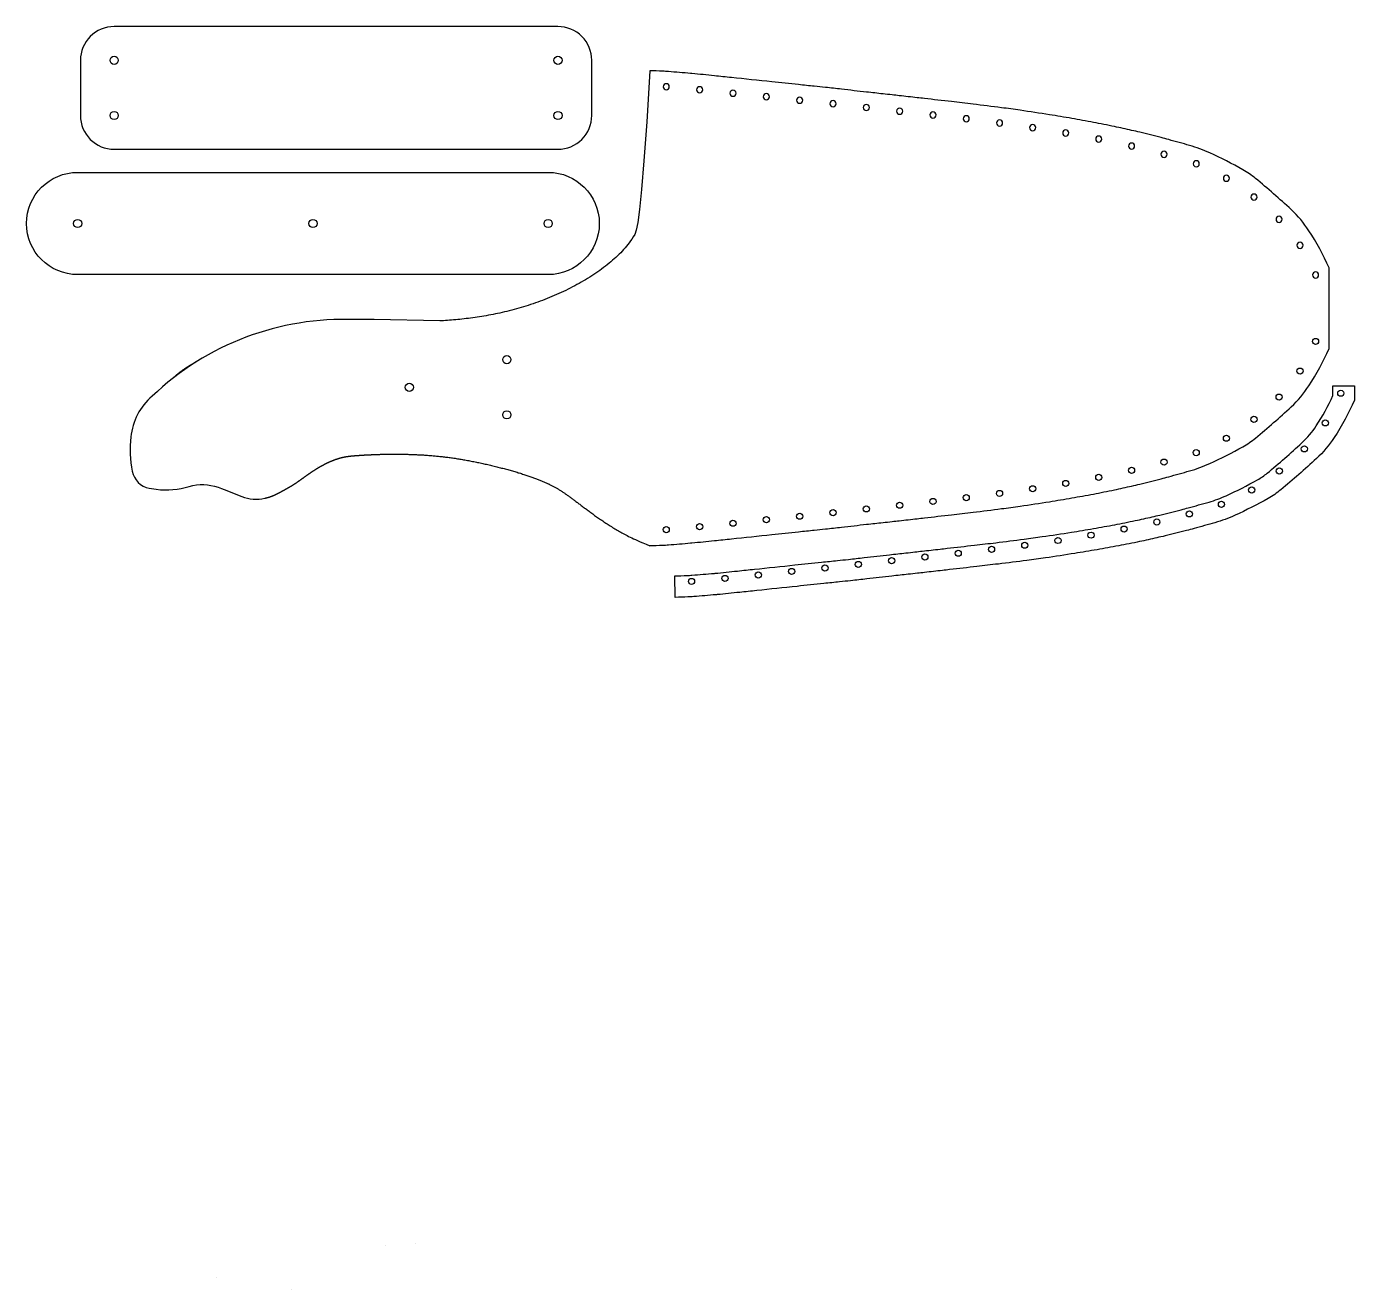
# Model space of a CAD drawing. Header units: millimetres. Extents: x 717 to 1042, y 1849 to 2157.
import ezdxf

# ---------------------------------------------------------------- set-up
doc = ezdxf.new("R2010")
doc.units = ezdxf.units.MM

# ---------------------------------------------------------------- blocks, each defined once
blk = doc.blocks.new('*U53')
at = {"color": 7, "true_color": 0xffffff}
blk.add_circle((0.24, 0), 0.75, dxfattribs=at)
blk = doc.blocks.new('*U54')
at = {"color": 0, "linetype": 'ByBlock', "lineweight": -2, "transparency": 16777216}
for p, rotation in [((3103.5, 1094.93), 66.02372229441319), ((3099.68, 1087.69), 58.3712167227024), ((3094.51, 1081.38), 42.6144092851621), ((3088.37, 1075.96), 40.25586915969259), ((3081.61, 1071.38), 27.88547071135803), ((3074.2, 1067.89), 20.48334177613979), ((3066.34, 1065.58), 15.12602669118849), ((3050.38, 1061.88), 11.12134844619146), ((3058.39, 1063.59), 13.28797674184608), ((3026.11, 1057.95), 7.264994385667196), ((3034.22, 1059.1), 8.653251262678896), ((3042.31, 1060.4), 9.695056436354331), ((2993.55, 1054.18), 6.280609022118468), ((3001.69, 1055.08), 6.406058718086825), ((3009.84, 1056), 6.510651446815291), ((3017.98, 1056.94), 6.834395522230122), ((2969.11, 1051.54), 6.012483020559228), ((2977.26, 1052.4), 5.963881569841318), ((2985.41, 1053.25), 6.397579617865098), ((2944.64, 1049.12), 3.791973826345949), ((2952.81, 1049.84), 5.845894925021965), ((2960.96, 1050.68), 5.990539837267175)]:
    blk.add_blockref('*U53', p, dxfattribs=dict(at, rotation=rotation))
blk = doc.blocks.new('*U58')
at = {"color": 7, "true_color": 0xffffff}
blk.add_circle((0.24, 0), 0.75, dxfattribs=at)
blk = doc.blocks.new('*U59')
at = {"color": 0, "linetype": 'ByBlock', "lineweight": -2, "transparency": 16777216}
for p, rotation in [((3103.5, 1094.93), 66.02372229441319), ((3099.68, 1087.69), 58.3712167227024), ((3094.51, 1081.38), 42.6144092851621), ((3088.37, 1075.96), 40.25586915969259), ((3081.61, 1071.38), 27.88547071135803), ((3074.2, 1067.89), 20.48334177613979), ((3066.34, 1065.58), 15.12602669118849), ((3050.38, 1061.88), 11.12134844619146), ((3058.39, 1063.59), 13.28797674184608), ((3026.11, 1057.95), 7.264994385667196), ((3034.22, 1059.1), 8.653251262678896), ((3042.31, 1060.4), 9.695056436354331), ((2993.55, 1054.18), 6.280609022118468), ((3001.69, 1055.08), 6.406058718086825), ((3009.84, 1056), 6.510651446815291), ((3017.98, 1056.94), 6.834395522230122), ((2969.11, 1051.54), 6.012483020559228), ((2977.26, 1052.4), 5.963881569841318), ((2985.41, 1053.25), 6.397579617865098), ((2944.64, 1049.12), 3.791973826345949), ((2952.81, 1049.84), 5.845894925021965), ((2960.96, 1050.68), 5.990539837267175)]:
    blk.add_blockref('*U58', p, dxfattribs=dict(at, rotation=rotation))
blk = doc.blocks.new('*U60')
at = {"color": 7, "true_color": 0xffffff}
blk.add_circle((0.24, 0), 0.75, dxfattribs=at)
blk = doc.blocks.new('*U61')
at = {"color": 0, "linetype": 'ByBlock', "lineweight": -2, "transparency": 16777216}
for p, rotation in [((3103.5, 1094.93), 66.02372229441319), ((3099.68, 1087.69), 58.3712167227024), ((3094.51, 1081.38), 42.6144092851621), ((3088.37, 1075.96), 40.25586915969259), ((3081.61, 1071.38), 27.88547071135803), ((3074.2, 1067.89), 20.48334177613979), ((3066.34, 1065.58), 15.12602669118849), ((3050.38, 1061.88), 11.12134844619146), ((3058.39, 1063.59), 13.28797674184608), ((3026.11, 1057.95), 7.264994385667196), ((3034.22, 1059.1), 8.653251262678896), ((3042.31, 1060.4), 9.695056436354331), ((2993.55, 1054.18), 6.280609022118468), ((3001.69, 1055.08), 6.406058718086825), ((3009.84, 1056), 6.510651446815291), ((3017.98, 1056.94), 6.834395522230122), ((2969.11, 1051.54), 6.012483020559228), ((2977.26, 1052.4), 5.963881569841318), ((2985.41, 1053.25), 6.397579617865098), ((2944.64, 1049.12), 3.791973826345949), ((2952.81, 1049.84), 5.845894925021965), ((2960.96, 1050.68), 5.990539837267175)]:
    blk.add_blockref('*U60', p, dxfattribs=dict(at, rotation=rotation))

msp = doc.modelspace()

# ---------------------------------------------------------------- linework, layer by layer
for points in [[(738.63, 2127.45), (847.13, 2127.45, 0.414214), (855.38, 2135.7), (855.38, 2149.2, 0.414214), (847.13, 2157.45), (738.63, 2157.45, 0.414214), (730.38, 2149.2), (730.38, 2135.7, 0.414214)], [(729.72, 2096.81, -1), (729.72, 2121.81), (844.72, 2121.81, -1), (844.72, 2096.81)], [(875.78, 2017.91), (875.68, 2023.16, 0.004864), (878.7, 2023.25, 0.010778), (879.88, 2023.32, 0.000263), (885.3, 2023.77, 0.004487), (885.52, 2023.79, 0.000321), (891, 2024.35, 0.000422), (895.18, 2024.79, 0.000116), (905.02, 2025.82, -0.000173), (911.58, 2026.51, -0.0005), (915.43, 2026.91, 0.00071), (918.12, 2027.19, 0.003144), (921.99, 2027.62, -0.002014), (928.17, 2028.33, -0.000395), (932.19, 2028.77, 0.000716), (934.39, 2029.01, 0.000211), (936.16, 2029.21, 0.000086), (940.51, 2029.7, 0.000344), (942.27, 2029.9, 0.000092), (948.91, 2030.66, 0.00187), (954.13, 2031.27, 0.001413), (961.06, 2032.14, 0.00462), (965.5, 2032.75, 0.002916), (972.62, 2033.83, 0.003757), (978.01, 2034.73, 0.003889), (983.21, 2035.67, 0.004542), (988.23, 2036.68, 0.005467), (992.36, 2037.58, 0.003438), (994.26, 2038.04, 0.00129), (999.49, 2039.34, 0.005512), (1001.2, 2039.79, 0.001962), (1006.27, 2041.21, 0.037577), (1010.47, 2042.75, 0.021748), (1018.15, 2046.66, 0.044245), (1020.48, 2048.26, 0.014287), (1028.97, 2055.69, 0.061421), (1032.48, 2059.85, 0.03524), (1036.57, 2067.22), (1036.57, 2069.58), (1041.82, 2069.58), (1041.82, 2066.08, -0.039809), (1036.87, 2056.98, -0.061421), (1032.54, 2051.84, -0.014287), (1023.82, 2044.21, -0.044245), (1020.73, 2042.08, -0.021748), (1012.64, 2037.97, -0.037577), (1007.71, 2036.16, -0.001962), (1002.6, 2034.73, -0.005512), (1000.77, 2034.25, -0.00129), (995.52, 2032.94, -0.003438), (993.54, 2032.47, -0.005467), (989.31, 2031.54, -0.004542), (984.19, 2030.52, -0.003889), (978.91, 2029.56, -0.003757), (973.44, 2028.65, -0.002916), (966.26, 2027.55, -0.00462), (961.73, 2026.93, -0.001413), (954.77, 2026.06, -0.00187), (949.51, 2025.44, -0.000092), (942.87, 2024.68, -0.000344), (941.1, 2024.48, -0.000086), (936.75, 2023.99, -0.000211), (934.97, 2023.79, -0.000716), (932.76, 2023.55, 0.000395), (928.74, 2023.11, 0.002014), (922.61, 2022.41, -0.003144), (918.67, 2021.97, -0.00071), (915.97, 2021.69, 0.0005), (912.13, 2021.29, 0.000173), (905.57, 2020.6, -0.000116), (895.72, 2019.57, -0.000422), (891.54, 2019.13, -0.000321), (886.05, 2018.57, -0.004487), (885.73, 2018.54, -0.000263), (880.31, 2018.09, -0.010778), (878.9, 2018, -0.004864)]]:
    msp.add_lwpolyline(points, format="xyb", close=True)
msp.add_lwpolyline([(869.6, 2030.57, 0.004864), (872.72, 2030.66, 0.010778), (874.13, 2030.74, 0.000263), (879.55, 2031.2, 0.004487), (879.87, 2031.22, 0.000321), (885.36, 2031.79, 0.000422), (889.54, 2032.22, 0.000116), (899.38, 2033.26, -0.000173), (905.95, 2033.95, -0.0005), (909.79, 2034.35, 0.00071), (912.49, 2034.63, 0.003144), (916.42, 2035.07, -0.002014), (922.56, 2035.77, -0.000395), (926.58, 2036.21, 0.000716), (928.79, 2036.45, 0.000211), (930.56, 2036.65, 0.000086), (934.92, 2037.14, 0.000344), (936.68, 2037.34, 0.000092), (943.32, 2038.1, 0.00187), (948.59, 2038.72, 0.001413), (955.55, 2039.59, 0.00462), (960.08, 2040.21, 0.002916), (967.26, 2041.3, 0.003757), (972.73, 2042.21, 0.003889), (978.01, 2043.17, 0.004542), (983.13, 2044.19, 0.005467), (987.36, 2045.13, 0.003438), (989.34, 2045.6, 0.00129), (994.59, 2046.91, 0.005512), (996.41, 2047.39, 0.001962), (1001.52, 2048.82, 0.037577), (1006.46, 2050.63, 0.021748), (1014.55, 2054.74, 0.044245), (1017.64, 2056.86, 0.014287), (1026.36, 2064.5, 0.061421), (1030.69, 2069.64, 0.039809), (1035.64, 2078.73), (1035.64, 2098.46, 0.039809), (1030.69, 2107.55, 0.061421), (1026.36, 2112.69, 0.014287), (1017.64, 2120.33, 0.044245), (1014.55, 2122.45, 0.021748), (1006.46, 2126.57, 0.037577), (1001.52, 2128.38, 0.001962), (996.41, 2129.81, 0.005512), (994.59, 2130.29, 0.00129), (989.34, 2131.6, 0.003438), (987.36, 2132.07, 0.005467), (983.13, 2133, 0.004542), (978.01, 2134.02, 0.003889), (972.73, 2134.98, 0.003757), (967.26, 2135.89, 0.002916), (960.08, 2136.98, 0.00462), (955.55, 2137.61, 0.001413), (948.59, 2138.48, 0.00187), (943.32, 2139.1, 0.000092), (936.68, 2139.86, 0.000344), (934.92, 2140.06, 0.000086), (930.56, 2140.55, 0.000211), (928.79, 2140.74, 0.000716), (926.58, 2140.99, -0.000395), (922.56, 2141.43, -0.002014), (916.42, 2142.13, 0.003144), (912.49, 2142.57, 0.00071), (909.79, 2142.85, -0.0005), (905.95, 2143.25, -0.000173), (899.38, 2143.94, 0.000116), (889.54, 2144.97, 0.000422), (885.36, 2145.41, 0.000321), (879.87, 2145.97, 0.004487), (879.55, 2146, 0.000263), (874.13, 2146.45, 0.010778), (872.72, 2146.54, 0.004864), (869.6, 2146.63), (868.81, 2134.15), (868.14, 2124.63), (867.56, 2117.63), (867.06, 2112.75), (866.62, 2109.56), (866.23, 2107.65), (865.88, 2106.61), (865.54, 2106.01), (865.2, 2105.51), (864.87, 2105.03), (864.54, 2104.58), (864.2, 2104.15), (863.87, 2103.73), (863.52, 2103.33), (863.17, 2102.93), (862.81, 2102.55), (862.45, 2102.16), (862.07, 2101.78), (861.68, 2101.41), (861.28, 2101.03), (860.88, 2100.66), (860.46, 2100.3), (860.04, 2099.93), (859.61, 2099.58), (859.17, 2099.22), (858.72, 2098.87), (858.27, 2098.52), (857.8, 2098.18), (857.33, 2097.84), (856.86, 2097.5), (856.37, 2097.17), (855.88, 2096.84), (855.39, 2096.51), (854.88, 2096.19), (854.38, 2095.88), (853.86, 2095.57), (853.34, 2095.26), (852.82, 2094.96), (852.29, 2094.66), (851.76, 2094.36), (851.22, 2094.07), (850.67, 2093.79), (850.13, 2093.51), (849.58, 2093.23), (849.02, 2092.96), (848.47, 2092.69), (847.91, 2092.43), (847.34, 2092.17), (846.78, 2091.92), (846.21, 2091.67), (845.64, 2091.43), (845.06, 2091.19), (844.49, 2090.96), (843.91, 2090.73), (843.34, 2090.51), (842.76, 2090.29), (842.18, 2090.08), (841.6, 2089.88), (841.02, 2089.67), (840.44, 2089.48), (839.86, 2089.29), (839.27, 2089.1), (838.69, 2088.92), (838.12, 2088.75), (837.54, 2088.58), (836.96, 2088.42), (836.38, 2088.26), (835.81, 2088.11), (835.23, 2087.96), (834.66, 2087.82), (834.09, 2087.68), (833.52, 2087.55), (832.95, 2087.42), (832.38, 2087.3), (831.82, 2087.18), (831.26, 2087.07), (830.7, 2086.96), (830.14, 2086.86), (829.58, 2086.76), (829.03, 2086.66), (828.48, 2086.57), (827.93, 2086.49), (827.39, 2086.4), (826.85, 2086.32), (826.31, 2086.25), (825.77, 2086.18), (825.24, 2086.11), (824.71, 2086.05), (824.18, 2085.99), (823.66, 2085.93), (823.14, 2085.87), (822.63, 2085.82), (822.12, 2085.78), (821.61, 2085.73), (821.1, 2085.69), (820.61, 2085.65), (820.11, 2085.62), (819.62, 2085.58), (819.13, 2085.55), (818.65, 2085.52), (818.25, 2085.5), (802.23, 2085.8), (797.52, 2085.8, 0.20342), (747.93, 2067.09, 0.196384), (742.73, 2057.11, 0.087875), (743.07, 2048.72, 0.30517), (747.21, 2044.59), (748.92, 2044.34, 0.107985), (756.99, 2045.02, -0.159428), (764.03, 2044.82), (764.86, 2044.49), (766.17, 2044), (767.58, 2043.44), (769.86, 2042.54, 0.153205), (775.45, 2042.17), (775.48, 2042.17), (775.5, 2042.18), (775.53, 2042.18), (775.55, 2042.18), (775.58, 2042.19), (775.61, 2042.19), (775.63, 2042.2), (775.66, 2042.2), (775.68, 2042.21), (775.71, 2042.21), (775.73, 2042.22), (775.76, 2042.22), (775.78, 2042.23), (775.81, 2042.24), (775.83, 2042.24), (775.86, 2042.25), (775.88, 2042.25), (775.91, 2042.26), (775.93, 2042.26), (775.96, 2042.27), (775.98, 2042.27), (776.01, 2042.28), (776.03, 2042.29), (776.05, 2042.29), (776.08, 2042.3), (776.1, 2042.3), (776.13, 2042.31), (776.15, 2042.32), (776.18, 2042.32), (776.2, 2042.33), (776.22, 2042.34), (776.25, 2042.34), (776.27, 2042.35), (776.3, 2042.36), (776.32, 2042.36), (776.35, 2042.37), (776.37, 2042.38), (776.39, 2042.38), (776.42, 2042.39), (776.44, 2042.4), (776.47, 2042.41), (776.49, 2042.41), (776.51, 2042.42), (776.54, 2042.43), (776.56, 2042.44), (776.59, 2042.44), (776.61, 2042.45), (776.64, 2042.46), (776.66, 2042.47), (776.68, 2042.48), (776.71, 2042.48), (776.73, 2042.49), (776.76, 2042.5), (776.78, 2042.51), (776.81, 2042.52), (776.83, 2042.53), (776.85, 2042.53), (776.88, 2042.54), (776.9, 2042.55), (776.93, 2042.56), (776.95, 2042.57), (776.98, 2042.58), (777, 2042.59), (777.03, 2042.6), (777.05, 2042.6), (777.08, 2042.61), (777.1, 2042.62), (777.13, 2042.63), (777.15, 2042.64), (777.18, 2042.65), (777.2, 2042.66), (777.23, 2042.67), (777.25, 2042.68), (777.28, 2042.69), (777.3, 2042.7), (777.33, 2042.71), (777.36, 2042.72), (777.38, 2042.73), (777.41, 2042.74), (777.43, 2042.75), (777.46, 2042.77), (777.48, 2042.78), (777.51, 2042.79), (777.54, 2042.8), (777.56, 2042.81), (777.59, 2042.82), (777.62, 2042.83), (777.64, 2042.84), (777.67, 2042.86), (777.7, 2042.87), (777.72, 2042.88), (777.75, 2042.89), (777.78, 2042.9), (777.81, 2042.92), (777.83, 2042.93), (777.86, 2042.94), (777.89, 2042.95), (777.92, 2042.97), (777.94, 2042.98), (777.97, 2042.99), (778, 2043), (778.03, 2043.02), (778.06, 2043.03), (778.09, 2043.04), (778.11, 2043.06), (778.14, 2043.07), (778.17, 2043.09), (778.2, 2043.1), (778.23, 2043.11), (778.26, 2043.13), (778.29, 2043.14), (778.32, 2043.16), (778.35, 2043.17), (778.38, 2043.19), (778.41, 2043.2), (778.44, 2043.22), (778.47, 2043.23), (778.5, 2043.25), (778.53, 2043.26), (778.56, 2043.28), (778.59, 2043.29), (778.62, 2043.31), (778.66, 2043.33), (778.69, 2043.34), (778.72, 2043.36), (778.75, 2043.38), (778.78, 2043.39), (778.81, 2043.41), (778.85, 2043.43), (778.88, 2043.44), (778.91, 2043.46), (778.94, 2043.48), (778.98, 2043.49), (779.01, 2043.51), (779.04, 2043.53), (779.07, 2043.55), (779.11, 2043.56), (779.14, 2043.58), (779.17, 2043.6), (779.21, 2043.62), (779.24, 2043.63), (779.27, 2043.65), (779.31, 2043.67), (779.34, 2043.69), (779.37, 2043.71), (779.41, 2043.72), (779.44, 2043.74), (779.48, 2043.76), (779.51, 2043.78), (779.54, 2043.8), (779.58, 2043.82), (779.61, 2043.84), (779.65, 2043.85), (779.68, 2043.87), (779.71, 2043.89), (779.75, 2043.91), (779.78, 2043.93), (779.82, 2043.95), (779.85, 2043.97), (779.89, 2043.99), (779.92, 2044), (779.95, 2044.02), (779.99, 2044.04), (780.02, 2044.06), (780.06, 2044.08), (780.09, 2044.1), (780.13, 2044.12), (780.16, 2044.14), (780.19, 2044.16), (780.23, 2044.17), (780.26, 2044.19), (780.3, 2044.21), (780.33, 2044.23), (780.36, 2044.25), (780.4, 2044.27), (780.43, 2044.29), (780.47, 2044.31), (780.5, 2044.33), (780.53, 2044.34), (780.57, 2044.36), (780.6, 2044.38), (780.64, 2044.4), (780.67, 2044.42), (780.7, 2044.44), (780.74, 2044.46), (780.77, 2044.48), (780.81, 2044.49), (780.84, 2044.51), (780.87, 2044.53), (780.91, 2044.55), (780.94, 2044.57), (780.97, 2044.59), (781.01, 2044.61), (781.04, 2044.63), (781.07, 2044.65), (781.11, 2044.66), (781.14, 2044.68), (781.18, 2044.7), (781.21, 2044.72), (781.24, 2044.74), (781.28, 2044.76), (781.31, 2044.78), (781.34, 2044.8), (781.38, 2044.82), (781.41, 2044.84), (781.44, 2044.85), (781.48, 2044.87), (781.51, 2044.89), (781.55, 2044.91), (781.58, 2044.93), (781.61, 2044.95), (781.65, 2044.97), (781.68, 2044.99), (781.72, 2045.01), (781.75, 2045.03), (781.78, 2045.05), (781.82, 2045.07), (781.85, 2045.09), (781.89, 2045.11), (781.92, 2045.13), (781.96, 2045.16), (781.99, 2045.18), (782.03, 2045.2), (782.06, 2045.22), (782.1, 2045.24), (782.13, 2045.26), (782.17, 2045.28), (782.2, 2045.3), (782.24, 2045.33), (782.27, 2045.35), (782.31, 2045.37), (782.35, 2045.39), (782.38, 2045.42), (782.42, 2045.44), (782.45, 2045.46), (782.49, 2045.48), (782.53, 2045.51), (782.56, 2045.53), (782.6, 2045.56), (782.64, 2045.58), (782.67, 2045.6), (782.71, 2045.63), (782.75, 2045.65), (782.79, 2045.68), (782.83, 2045.7), (782.86, 2045.73), (782.9, 2045.75), (782.94, 2045.78), (782.98, 2045.8), (783.02, 2045.83), (783.06, 2045.85), (783.09, 2045.88), (783.13, 2045.91), (783.17, 2045.93), (783.21, 2045.96), (783.25, 2045.99), (783.29, 2046.02), (783.33, 2046.04), (783.37, 2046.07), (783.41, 2046.1), (783.45, 2046.13), (783.49, 2046.15), (783.53, 2046.18), (783.57, 2046.21), (783.61, 2046.24), (783.65, 2046.27), (783.7, 2046.3), (783.74, 2046.32), (783.78, 2046.35), (783.82, 2046.38), (783.86, 2046.41), (783.9, 2046.44), (783.94, 2046.47), (783.99, 2046.5), (784.03, 2046.53), (784.07, 2046.56), (784.11, 2046.59), (784.15, 2046.62), (784.2, 2046.65), (784.24, 2046.68), (784.28, 2046.71), (784.33, 2046.74), (784.37, 2046.77), (784.41, 2046.8), (784.45, 2046.83), (784.5, 2046.87), (784.54, 2046.9), (784.58, 2046.93), (784.63, 2046.96), (784.67, 2046.99), (784.71, 2047.02), (784.76, 2047.05), (784.8, 2047.08), (784.85, 2047.11), (784.89, 2047.15), (784.93, 2047.18), (784.98, 2047.21), (785.02, 2047.24), (785.07, 2047.27), (785.11, 2047.3), (785.15, 2047.34), (785.2, 2047.37), (785.24, 2047.4), (785.29, 2047.43), (785.33, 2047.46), (785.38, 2047.5), (785.42, 2047.53), (785.47, 2047.56), (785.51, 2047.59), (785.56, 2047.62), (785.6, 2047.65), (785.65, 2047.69), (785.69, 2047.72), (785.74, 2047.75), (785.78, 2047.78), (785.83, 2047.81), (785.87, 2047.85), (785.92, 2047.88), (785.96, 2047.91), (786.01, 2047.94), (786.05, 2047.97), (786.1, 2048.01), (786.14, 2048.04), (786.19, 2048.07), (786.24, 2048.1), (786.28, 2048.13), (786.33, 2048.16), (786.37, 2048.2), (786.42, 2048.23), (786.47, 2048.26), (786.51, 2048.29), (786.56, 2048.32), (786.61, 2048.36), (786.65, 2048.39), (786.7, 2048.42), (786.75, 2048.45), (786.79, 2048.48), (786.84, 2048.51), (786.89, 2048.55), (786.94, 2048.58), (786.98, 2048.61), (787.03, 2048.64), (787.08, 2048.67), (787.13, 2048.71), (787.17, 2048.74), (787.22, 2048.77), (787.27, 2048.8), (787.32, 2048.83), (787.37, 2048.86), (787.42, 2048.9), (787.47, 2048.93), (787.51, 2048.96), (787.56, 2048.99), (787.61, 2049.02), (787.66, 2049.05), (787.71, 2049.08), (787.76, 2049.12), (787.81, 2049.15), (787.86, 2049.18), (787.91, 2049.21), (787.96, 2049.24), (788.01, 2049.27), (788.06, 2049.3), (788.11, 2049.34), (788.16, 2049.37), (788.22, 2049.4), (788.27, 2049.43), (788.32, 2049.46), (788.37, 2049.49), (788.42, 2049.52), (788.47, 2049.55), (788.53, 2049.58), (788.58, 2049.62), (788.63, 2049.65), (788.68, 2049.68), (788.74, 2049.71), (788.79, 2049.74), (788.84, 2049.77), (788.9, 2049.8), (788.95, 2049.83), (789, 2049.86), (789.06, 2049.89), (789.11, 2049.92), (789.16, 2049.95), (789.22, 2049.98), (789.27, 2050.01), (789.33, 2050.04), (789.38, 2050.07), (789.44, 2050.1), (789.49, 2050.13), (789.55, 2050.16), (789.6, 2050.19), (789.66, 2050.22), (789.71, 2050.25), (789.77, 2050.28), (789.82, 2050.31), (789.88, 2050.34), (789.93, 2050.37), (789.99, 2050.4), (790.04, 2050.43), (790.1, 2050.46), (790.15, 2050.48), (790.21, 2050.51), (790.26, 2050.54), (790.32, 2050.57), (790.38, 2050.6), (790.43, 2050.62), (790.49, 2050.65), (790.54, 2050.68), (790.6, 2050.71), (790.65, 2050.73), (790.71, 2050.76), (790.77, 2050.79), (790.82, 2050.82), (790.88, 2050.84), (790.93, 2050.87), (790.99, 2050.89), (791.04, 2050.92), (791.1, 2050.95), (791.15, 2050.97), (791.21, 2051), (791.26, 2051.02), (791.32, 2051.05), (791.37, 2051.07), (791.43, 2051.1), (791.48, 2051.12), (791.54, 2051.14), (791.59, 2051.17), (791.65, 2051.19), (791.7, 2051.22), (791.76, 2051.24), (791.81, 2051.26), (791.87, 2051.28), (791.92, 2051.31), (791.97, 2051.33), (792.03, 2051.35), (792.08, 2051.37), (792.13, 2051.4), (792.19, 2051.42), (792.24, 2051.44), (792.29, 2051.46), (792.35, 2051.48), (792.4, 2051.5), (792.45, 2051.52), (792.51, 2051.54), (792.56, 2051.56), (792.61, 2051.58), (792.66, 2051.6), (792.72, 2051.62), (792.77, 2051.63), (792.82, 2051.65), (792.87, 2051.67), (792.92, 2051.69), (792.98, 2051.71), (793.03, 2051.72), (793.08, 2051.74), (793.13, 2051.76), (793.18, 2051.78), (793.23, 2051.79), (793.28, 2051.81), (793.33, 2051.83), (793.38, 2051.84), (793.44, 2051.86), (793.49, 2051.87), (793.54, 2051.89), (793.59, 2051.9), (793.64, 2051.92), (793.69, 2051.93), (793.74, 2051.95), (793.79, 2051.96), (793.84, 2051.98), (793.89, 2051.99), (793.94, 2052), (793.99, 2052.02), (794.04, 2052.03), (794.09, 2052.04), (794.14, 2052.06), (794.19, 2052.07), (794.24, 2052.08), (794.29, 2052.09), (794.33, 2052.1), (794.38, 2052.12), (794.43, 2052.13), (794.48, 2052.14), (794.53, 2052.15), (794.58, 2052.16), (794.63, 2052.17), (794.68, 2052.18), (794.73, 2052.19), (794.78, 2052.2), (794.82, 2052.21), (794.87, 2052.22), (794.92, 2052.23), (794.97, 2052.24), (795.02, 2052.25), (795.07, 2052.26), (795.12, 2052.27), (795.17, 2052.28), (795.21, 2052.29), (795.26, 2052.3), (795.31, 2052.31), (795.36, 2052.31), (795.41, 2052.32), (795.46, 2052.33), (795.5, 2052.34), (795.55, 2052.35), (795.6, 2052.35), (795.65, 2052.36), (795.7, 2052.37), (795.75, 2052.38), (795.8, 2052.38), (795.85, 2052.39), (795.9, 2052.4), (795.95, 2052.4), (796, 2052.41), (796.05, 2052.42), (796.1, 2052.42), (796.15, 2052.43), (796.2, 2052.43), (796.25, 2052.44), (796.3, 2052.45), (796.35, 2052.45), (796.41, 2052.46), (796.46, 2052.46), (796.51, 2052.47), (796.56, 2052.47), (796.62, 2052.48), (796.67, 2052.48), (796.73, 2052.49), (796.78, 2052.49), (796.84, 2052.5), (796.89, 2052.5), (796.95, 2052.51), (797.01, 2052.51), (797.06, 2052.52), (797.12, 2052.52), (797.18, 2052.53), (797.24, 2052.53), (797.3, 2052.54), (797.36, 2052.54), (797.42, 2052.55), (797.48, 2052.55), (797.54, 2052.56), (797.61, 2052.56), (797.67, 2052.57), (797.73, 2052.57), (797.8, 2052.58), (797.87, 2052.58), (797.93, 2052.59), (798, 2052.59), (798.07, 2052.59), (798.14, 2052.6), (798.21, 2052.6), (798.28, 2052.61), (798.35, 2052.61), (798.42, 2052.62), (798.5, 2052.62), (798.57, 2052.63), (798.65, 2052.63), (798.72, 2052.64), (798.8, 2052.64), (798.88, 2052.65), (798.96, 2052.65), (799.04, 2052.66), (799.12, 2052.66), (799.2, 2052.67), (799.28, 2052.67), (799.37, 2052.68), (799.45, 2052.68), (799.54, 2052.69), (799.63, 2052.69), (799.72, 2052.7), (799.81, 2052.71), (799.9, 2052.71), (799.99, 2052.72), (800.09, 2052.72), (800.18, 2052.73), (800.28, 2052.73), (800.38, 2052.74), (800.48, 2052.74), (800.58, 2052.75), (800.68, 2052.76), (800.78, 2052.76), (800.89, 2052.77), (800.99, 2052.77), (801.1, 2052.78), (801.21, 2052.78), (801.32, 2052.79), (801.43, 2052.79), (801.55, 2052.8), (801.66, 2052.8), (801.78, 2052.81), (801.9, 2052.81), (802.02, 2052.82), (802.14, 2052.82), (802.26, 2052.83), (802.38, 2052.83), (802.51, 2052.84), (802.64, 2052.84), (802.77, 2052.85), (802.9, 2052.85), (803.03, 2052.86), (803.17, 2052.86), (803.31, 2052.86), (803.44, 2052.87), (803.59, 2052.87), (803.73, 2052.88), (803.87, 2052.88), (804.02, 2052.88), (804.17, 2052.89), (804.32, 2052.89), (804.47, 2052.89), (804.62, 2052.9), (804.78, 2052.9), (804.94, 2052.9), (805.1, 2052.9), (805.26, 2052.91), (805.42, 2052.91), (805.59, 2052.91), (805.76, 2052.91), (805.93, 2052.91), (806.1, 2052.92), (806.28, 2052.92), (806.45, 2052.92), (806.63, 2052.92), (806.81, 2052.92), (807, 2052.92), (807.18, 2052.92), (807.37, 2052.92), (807.56, 2052.92), (807.75, 2052.92), (807.95, 2052.92), (808.14, 2052.92), (808.34, 2052.91), (808.54, 2052.91), (808.75, 2052.91), (808.95, 2052.91), (809.16, 2052.91), (809.37, 2052.9), (809.58, 2052.9), (809.8, 2052.89), (810.01, 2052.89), (810.23, 2052.88), (810.45, 2052.88), (810.67, 2052.87), (810.9, 2052.87), (811.13, 2052.86), (811.35, 2052.85), (811.58, 2052.84), (811.82, 2052.83), (812.05, 2052.82), (812.29, 2052.81), (812.53, 2052.8), (812.77, 2052.79), (813.01, 2052.78), (813.25, 2052.77), (813.5, 2052.76), (813.75, 2052.74), (813.99, 2052.73), (814.25, 2052.71), (814.5, 2052.69), (814.75, 2052.68), (815.01, 2052.66), (815.27, 2052.64), (815.53, 2052.62), (815.79, 2052.6), (816.06, 2052.58), (816.32, 2052.56), (816.59, 2052.53), (816.86, 2052.51), (817.13, 2052.49), (817.4, 2052.46), (817.67, 2052.43), (817.95, 2052.4), (818.22, 2052.38), (818.5, 2052.35), (818.78, 2052.31), (819.06, 2052.28), (819.35, 2052.25), (819.63, 2052.21), (819.92, 2052.18), (820.21, 2052.14), (820.5, 2052.11), (820.79, 2052.07), (821.08, 2052.03), (821.37, 2051.99), (821.67, 2051.94), (821.96, 2051.9), (822.26, 2051.85), (822.56, 2051.81), (822.86, 2051.76), (823.16, 2051.71), (823.46, 2051.66), (823.77, 2051.61), (824.07, 2051.56), (824.38, 2051.51), (824.69, 2051.45), (824.99, 2051.4), (825.3, 2051.34), (825.61, 2051.28), (825.92, 2051.22), (826.23, 2051.16), (826.55, 2051.1), (826.86, 2051.04), (827.17, 2050.97), (827.48, 2050.91), (827.79, 2050.84), (828.11, 2050.78), (828.42, 2050.71), (828.73, 2050.64), (829.04, 2050.57), (829.36, 2050.5), (829.67, 2050.43), (829.98, 2050.36), (830.29, 2050.29), (830.6, 2050.21), (830.91, 2050.14), (831.22, 2050.07), (831.53, 2049.99), (831.84, 2049.92), (832.14, 2049.84), (832.45, 2049.76), (832.75, 2049.69), (833.06, 2049.61), (833.36, 2049.53), (833.66, 2049.45), (833.96, 2049.37), (834.25, 2049.29), (834.55, 2049.21), (834.84, 2049.13), (835.14, 2049.05), (835.43, 2048.97), (835.72, 2048.89), (836, 2048.81), (836.29, 2048.72), (836.57, 2048.64), (836.85, 2048.56), (837.13, 2048.48), (837.4, 2048.39), (837.67, 2048.31), (837.94, 2048.23), (838.21, 2048.15), (838.47, 2048.06), (838.74, 2047.98), (838.99, 2047.9), (839.25, 2047.81), (839.5, 2047.73), (839.75, 2047.65), (840, 2047.57), (840.24, 2047.48), (840.48, 2047.4), (840.72, 2047.32), (840.95, 2047.24), (841.18, 2047.15), (841.4, 2047.07), (841.62, 2046.99), (841.84, 2046.91), (842.06, 2046.83), (842.27, 2046.75), (842.47, 2046.67), (842.68, 2046.59), (842.88, 2046.51), (843.08, 2046.43), (843.27, 2046.35), (843.46, 2046.27), (843.65, 2046.18), (843.84, 2046.1), (844.02, 2046.02), (844.2, 2045.94), (844.38, 2045.86), (844.55, 2045.78), (844.73, 2045.7), (844.9, 2045.62), (845.07, 2045.53), (845.23, 2045.45), (845.4, 2045.37), (845.56, 2045.28), (845.72, 2045.2), (845.88, 2045.12), (846.04, 2045.03), (846.2, 2044.94), (846.35, 2044.86), (846.51, 2044.77), (846.66, 2044.68), (846.82, 2044.59), (846.97, 2044.5), (847.12, 2044.41), (847.27, 2044.32), (847.42, 2044.23), (847.57, 2044.13), (847.72, 2044.04), (847.87, 2043.94), (848.02, 2043.85), (848.17, 2043.75), (848.32, 2043.65), (848.47, 2043.55), (848.62, 2043.45), (848.77, 2043.34), (848.92, 2043.24), (849.08, 2043.13), (849.23, 2043.02), (849.38, 2042.92), (849.54, 2042.8), (849.7, 2042.69), (849.85, 2042.58), (850.01, 2042.46), (850.17, 2042.35), (850.34, 2042.23), (850.5, 2042.11), (850.66, 2041.98), (850.83, 2041.86), (851, 2041.73), (851.17, 2041.6), (851.35, 2041.47), (851.52, 2041.34), (851.7, 2041.21), (851.88, 2041.07), (852.07, 2040.93), (852.26, 2040.79), (852.44, 2040.65), (852.64, 2040.5), (852.83, 2040.36), (853.03, 2040.21), (853.23, 2040.06), (853.43, 2039.9), (853.64, 2039.75), (853.85, 2039.59), (854.06, 2039.43), (854.27, 2039.28), (854.49, 2039.11), (854.71, 2038.95), (854.94, 2038.79), (855.16, 2038.62), (855.39, 2038.46), (855.62, 2038.29), (855.85, 2038.12), (856.09, 2037.95), (856.33, 2037.78), (856.57, 2037.61), (856.81, 2037.44), (857.06, 2037.27), (857.31, 2037.1), (857.56, 2036.92), (857.81, 2036.75), (858.07, 2036.58), (858.32, 2036.41), (858.59, 2036.23), (858.85, 2036.06), (859.11, 2035.89), (859.38, 2035.71), (859.65, 2035.54), (859.92, 2035.37), (860.2, 2035.2), (860.47, 2035.02), (860.75, 2034.85), (861.03, 2034.68), (861.31, 2034.51), (861.6, 2034.35), (861.88, 2034.18), (862.17, 2034.01), (862.46, 2033.85), (862.76, 2033.68), (863.06, 2033.52), (863.37, 2033.35), (863.69, 2033.18), (864.03, 2033), (864.38, 2032.82), (864.75, 2032.64), (865.15, 2032.44), (865.57, 2032.24), (866.05, 2032.02), (866.59, 2031.78), (867.2, 2031.51), (867.89, 2031.22), (868.69, 2030.9), (869.6, 2030.54)], format="xyb")
msp.add_lwpolyline([(758.71, 2075.47), (758.7, 2075.47), (758.67, 2075.45), (758.63, 2075.43), (758.6, 2075.42), (758.57, 2075.4), (758.53, 2075.38), (758.5, 2075.36), (758.47, 2075.34), (758.44, 2075.32), (758.4, 2075.3), (758.37, 2075.28), (758.34, 2075.27), (758.3, 2075.25), (758.27, 2075.23), (758.24, 2075.21), (758.2, 2075.19), (758.17, 2075.17), (758.13, 2075.15), (758.1, 2075.13), (758.07, 2075.11), (758.03, 2075.09), (758, 2075.07), (757.96, 2075.05), (757.93, 2075.03), (757.9, 2075.01), (757.86, 2074.99), (757.83, 2074.97), (757.79, 2074.95), (757.76, 2074.93), (757.72, 2074.91), (757.69, 2074.89), (757.65, 2074.87), (757.62, 2074.85), (757.59, 2074.83), (757.55, 2074.81), (757.52, 2074.79), (757.48, 2074.77), (757.45, 2074.75), (757.41, 2074.73), (757.38, 2074.71), (757.34, 2074.68), (757.31, 2074.66), (757.27, 2074.64), (757.24, 2074.62), (757.21, 2074.6), (757.17, 2074.58), (757.14, 2074.56), (757.1, 2074.54), (757.07, 2074.52), (757.03, 2074.5), (757, 2074.48), (756.96, 2074.45), (756.93, 2074.43), (756.9, 2074.41), (756.86, 2074.39), (756.83, 2074.37), (756.79, 2074.35), (756.76, 2074.33), (756.72, 2074.31), (756.69, 2074.28), (756.66, 2074.26), (756.62, 2074.24), (756.59, 2074.22), (756.55, 2074.2), (756.52, 2074.18), (756.49, 2074.16), (756.45, 2074.14), (756.42, 2074.11), (756.39, 2074.09), (756.35, 2074.07), (756.32, 2074.05), (756.29, 2074.03), (756.25, 2074.01), (756.22, 2073.99), (756.19, 2073.96), (756.15, 2073.94), (756.12, 2073.92), (756.09, 2073.9), (756.06, 2073.88), (756.02, 2073.86), (755.99, 2073.83), (755.96, 2073.81), (755.93, 2073.79), (755.89, 2073.77), (755.86, 2073.75), (755.83, 2073.73), (755.8, 2073.7), (755.76, 2073.68), (755.73, 2073.66), (755.7, 2073.64), (755.67, 2073.62), (755.63, 2073.59), (755.6, 2073.57), (755.57, 2073.55), (755.54, 2073.53), (755.51, 2073.51), (755.47, 2073.48), (755.44, 2073.46), (755.41, 2073.44), (755.38, 2073.42), (755.35, 2073.39), (755.32, 2073.37), (755.28, 2073.35), (755.25, 2073.33), (755.22, 2073.3), (755.19, 2073.28), (755.16, 2073.26), (755.13, 2073.23), (755.09, 2073.21), (755.06, 2073.19), (755.03, 2073.16), (755, 2073.14), (754.97, 2073.12), (754.94, 2073.09), (754.91, 2073.07), (754.88, 2073.05), (754.84, 2073.02), (754.81, 2073), (754.78, 2072.98), (754.75, 2072.95), (754.72, 2072.93), (754.69, 2072.9), (754.66, 2072.88), (754.63, 2072.86), (754.59, 2072.83), (754.56, 2072.81), (754.53, 2072.78), (754.5, 2072.76), (754.47, 2072.73), (754.44, 2072.71), (754.41, 2072.68), (754.38, 2072.66), (754.35, 2072.63), (754.31, 2072.61), (754.28, 2072.58), (754.25, 2072.56), (754.22, 2072.53), (754.19, 2072.51), (754.16, 2072.48), (754.13, 2072.46), (754.1, 2072.43), (754.07, 2072.41), (754.04, 2072.38), (754, 2072.35), (753.97, 2072.33), (753.94, 2072.3), (753.91, 2072.28), (753.88, 2072.25), (753.85, 2072.22), (753.82, 2072.2), (753.79, 2072.17), (753.76, 2072.14), (753.73, 2072.12), (753.7, 2072.09), (753.66, 2072.06), (753.63, 2072.04), (753.6, 2072.01), (753.57, 2071.98), (753.54, 2071.96), (753.51, 2071.93), (753.48, 2071.9), (753.45, 2071.87), (753.42, 2071.85), (753.39, 2071.82), (753.36, 2071.79), (753.32, 2071.77), (753.29, 2071.74), (753.26, 2071.71), (753.23, 2071.68), (753.2, 2071.66), (753.17, 2071.63), (753.14, 2071.6), (753.11, 2071.57), (753.08, 2071.54), (753.05, 2071.52), (753.02, 2071.49), (752.98, 2071.46), (752.95, 2071.43), (752.95, 2071.43)])
for points in [[(788.4, 2049.93), (788.4, 2049.93)], [(812.18, 1859.98), (812.18, 1859.98)], [(804.9, 1859.52), (804.9, 1859.52)], [(763.57, 1851.61), (763.57, 1851.61)], [(781.87, 1848.71), (781.87, 1848.71)]]:
    msp.add_lwpolyline(points, close=True)
for centre in [(738.63, 2149.2), (847.13, 2149.2), (738.63, 2135.7), (847.13, 2135.7), (729.72, 2109.31), (787.22, 2109.31), (844.72, 2109.31), (834.62, 2076.02), (810.8, 2069.27), (834.62, 2062.52)]:
    msp.add_circle(centre, 1)

# ---------------------------------------------------------------- block references
at = {"xscale": -1, "rotation": 180}
msp.add_blockref('*U59', (-2071.29, 3191.87), dxfattribs=at)
for name, p in [('*U54', (-2071.29, 985.32)), ('*U61', (-2065.11, 972.67))]:
    msp.add_blockref(name, p)

doc.saveas('drawing.dxf')
